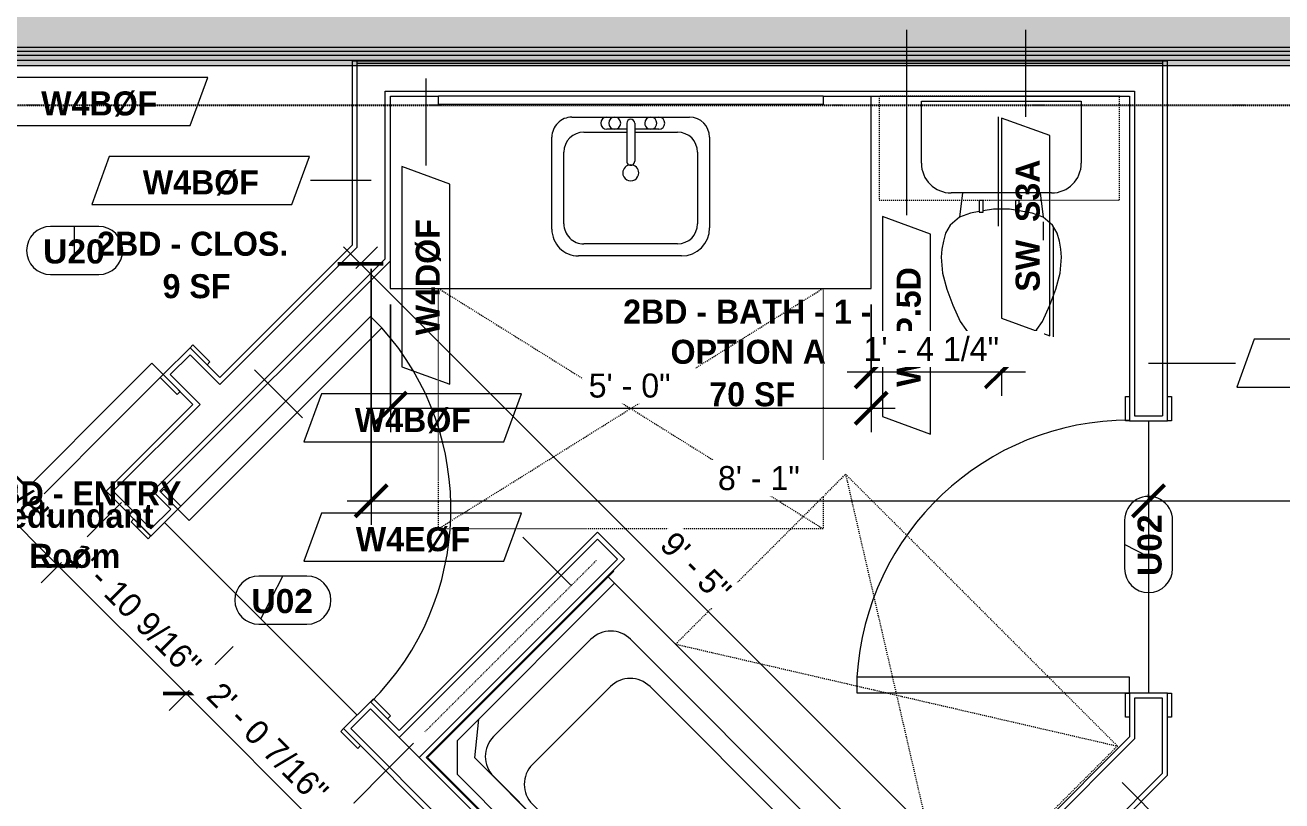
# Model space of a CAD drawing. Header units: inches. Extents: x -4058 to -1781, y 9814 to 12264.
# Drawn here: x -2421.8 to -2265, y 11586.2 to 11683 of the extents above; entities that cross this region are included whole.
import ezdxf

# ---------------------------------------------------------------- set-up
doc = ezdxf.new("R2010")
doc.units = ezdxf.units.IN
doc.header["$MEASUREMENT"] = 0
for name, pattern in [('Aligning Line 1_8_', [0.25, 0.125, -0.125]), ('Dash', [0.25, 0.125, -0.125]), ('Dash 3_32_', [0.1875, 0.09375, -0.09375]), ('Dash_2_', [0.25, 0.125, -0.125])]:
    doc.linetypes.add(name, pattern=pattern)
for name, color, linetype, lineweight in [('0-1', 7, 'Continuous', 5), ('A-ANNO-DIMS', 211, 'Continuous', 9), ('A-ANNO-DIMS-32', 211, 'Continuous', 9), ('A-AREA-IDEN', 2, 'Continuous', 9), ('A-DETL-1', 90, 'Dash 3_32_', 9), ('A-DOOR-2', 31, 'Continuous', 9), ('A-DOOR-IDEN', 31, 'Continuous', 9), ('A-FLOR-2', 192, 'Continuous', 9), ('A-GENM', 5, 'Continuous', 9), ('A-GENM-2', 147, 'Dash', 9), ('A-WALL-1', 7, 'Continuous', 9), ('A-WALL-2', 113, 'Continuous', 9), ('A-WALL-IDEN', 211, 'Continuous', 9), ('G-ANNO-SYMB', 111, 'Aligning Line 1_8_', 9), ('I-WALL-1', 1, 'Continuous', 18), ('I-WALL-2', 10, 'Continuous', 5), ('I-WALL-3', 7, 'Continuous', 9), ('I-WALL-4', 2, 'Continuous', 9), ('P-SANR-FIXT', 6, 'Continuous', 9), ('Q-CASE', 31, 'Continuous', 9), ('Q-CASE-2', 31, 'Dash', 9)]:
    doc.layers.add(name, color=color, linetype=linetype, lineweight=lineweight)
doc.layers.add('0-4', color=250, linetype='Dash_2_')
doc.styles.add('Arial_B', font='arialbd.ttf', dxfattribs={"height": 3})
doc.styles.add('Century Gothic', font='ufonts.com_century-gothic.ttf', dxfattribs={"height": 3})
doc.styles.add('Century Gothic_B', font='GOTHICB.TTF', dxfattribs={"height": 3})
doc.dimstyles.new('MARKETING_DIMENSION', dxfattribs={"dimscale": 12, "dimtxt": 3.132505, "dimasz": 0.333333, "dimexe": 0.25, "dimexo": 0.166667, "dimgap": 0.041667, "dimtad": 1, "dimdec": 4, "dimrnd": 0.0625, "dimzin": 3, "dimdsep": 46, "dimlunit": 4, "dimtxsty": 'Century Gothic', "dimblk1": 'OBLIQUE', "dimblk2": 'OBLIQUE', "dimsah": 1, "dimcen": 0.09, "dimdle": 0.25, "dimazin": 0, "dimtfac": 1, "dimtdec": 4, "dimtix": 1, "dimtmove": 0, "dimatfit": 3, "dimfxl": 1, "dimtvp": 1, "dimtfill": 1, "dimfrac": 2, "dimtolj": 1, "dimtzin": 0, "dimarcsym": 2})
doc.dimstyles.new('THE_DIMENSION_STRING_3', dxfattribs={"dimscale": 12, "dimtxt": 3.132505, "dimasz": 0.333333, "dimexe": 0.25, "dimexo": 0.166667, "dimgap": 0.041667, "dimtad": 1, "dimdec": 4, "dimrnd": 0.0625, "dimzin": 3, "dimdsep": 46, "dimlunit": 4, "dimtxsty": 'Century Gothic', "dimblk1": 'OBLIQUE', "dimblk2": 'OBLIQUE', "dimsah": 1, "dimcen": 0.09, "dimdle": 0.25, "dimazin": 0, "dimtfac": 1, "dimtdec": 4, "dimtix": 1, "dimtmove": 0, "dimatfit": 3, "dimfxl": 1, "dimtvp": 1, "dimtfill": 1, "dimfrac": 2, "dimtolj": 1, "dimtzin": 0, "dimarcsym": 2})

# ---------------------------------------------------------------- blocks, each defined once
blk = doc.blocks.new('CTR - 1st Phase - Common Walls_rvt-1-UNITS PLANS - 3RD FLOOR')
at = {"layer": 'I-WALL-1'}
blk.add_hatch(color=256, dxfattribs=at).paths.add_polyline_path([(-2438.47, 11677.99), (-2076.17, 11677.99), (-2076.17, 11678.61), (-2437.85, 11678.61)], flags=0)
at = {"layer": 'I-WALL-2'}
for points in [[(-2436.22, 11680.24), (-2076.17, 11680.24), (-2076.17, 11685.74), (-2437.81, 11685.74), (-2435.06, 11682.99), (-2437.81, 11680.24)], [(-2436.72, 11679.74), (-2076.17, 11679.74), (-2076.17, 11680.24), (-2437.81, 11680.24), (-2438.31, 11679.74), (-2437.61, 11679.74)], [(-2437.22, 11679.24), (-2076.17, 11679.24), (-2076.17, 11679.74), (-2437.61, 11679.74), (-2438.11, 11679.24)], [(-2437.85, 11678.61), (-2076.17, 11678.61), (-2076.17, 11679.24), (-2437.22, 11679.24)]]:
    blk.add_hatch(color=256, dxfattribs=at).paths.add_polyline_path(points, flags=0)
at = {"layer": 'A-WALL-1'}
for p, q in [((-2076.17, 11679.24), (-2437.22, 11679.24)), ((-2076.17, 11679.74), (-2436.72, 11679.74)), ((-2076.17, 11680.24), (-2436.22, 11680.24)), ((-2076.17, 11678.61), (-2437.85, 11678.61))]:
    blk.add_line(p, q, dxfattribs=at)
at = {"layer": 'I-WALL-3'}
blk.add_line((-2438.47, 11677.99), (-2076.17, 11677.99), dxfattribs=at)
blk = doc.blocks.new('SWING - SINGLE - FLUSH - SWING - FLUSH - 2-10 x 6-8 - PRIVACY-4202132-UNITS PLANS - 3RD FLOOR')
at = {"layer": 'A-DOOR-2'}
for p, q in [((-20, 2.37), (-20, 2.87)), ((-20, 2.87), (-17, 2.87)), ((-17, 2.37), (-20, 2.37)), ((-17, 2.87), (-17, 2.37)), ((17, 2.37), (17, 2.87)), ((17, 2.87), (20, 2.87)), ((20, 2.37), (17, 2.37)), ((20, 2.87), (20, 2.37)), ((-20, -2.38), (-17, -2.38)), ((-20, -2.88), (-20, -2.38)), ((-17, -2.88), (-20, -2.88)), ((-17, -2.38), (-17, -2.88)), ((15, -2.38), (15, -36.38)), ((17, -2.38), (15, -2.38)), ((17, -2.38), (17, -36.38)), ((17, -2.38), (20, -2.38)), ((17, -2.88), (17, -2.38)), ((20, -2.88), (17, -2.88)), ((20, -2.38), (20, -2.88)), ((17, -36.38), (15, -36.38))]:
    blk.add_line(p, q, dxfattribs=at)
blk.add_arc((17, -2.38), 34.07, 180, 266.6343, dxfattribs=at)
blk = doc.blocks.new('SWING - SINGLE - FLUSH - SWING - FLUSH - 2-10 x 6-8 - PRIVACY-4202130-UNITS PLANS - 3RD FLOOR')
at = {"layer": 'A-DOOR-2'}
for p, q in [((-20, 2.37), (-20, 2.87)), ((-20, 2.87), (-17, 2.87)), ((-17, 2.37), (-20, 2.37)), ((-17, 2.87), (-17, 2.37)), ((17, 2.37), (17, 2.87)), ((17, 2.87), (20, 2.87)), ((20, 2.37), (17, 2.37)), ((20, 2.87), (20, 2.37)), ((-20, -2.38), (-17, -2.38)), ((-20, -2.88), (-20, -2.38)), ((-17, -2.88), (-20, -2.88)), ((-17, -2.38), (-17, -2.88)), ((15, -2.38), (15, -36.38)), ((17, -2.38), (15, -2.38)), ((17, -2.38), (17, -36.38)), ((17, -2.38), (20, -2.38)), ((17, -2.88), (17, -2.38)), ((20, -2.88), (17, -2.88)), ((20, -2.38), (20, -2.88)), ((17, -36.38), (15, -36.38))]:
    blk.add_line(p, q, dxfattribs=at)
blk.add_arc((17, -2.38), 34.07, 180, 266.6343, dxfattribs=at)
blk = doc.blocks.new('M_Sink Vanity-Square - 500 x 440mm-1372835-UNITS PLANS - 3RD FLOOR')
at = {"layer": 'P-SANR-FIXT'}
for p, q in [((-5.72, 10.23), (7.14, 10.23)), ((-5.22, 8.73), (6.46, 8.73)), ((-9.22, -4.59), (-9.22, 6.73)), ((10.46, 6.91), (10.46, -4.59)), ((-7.72, -2.72), (-7.72, 6.23)), ((8.96, 6.23), (8.96, -2.72)), ((0.12, -6.33), (0.12, -1.59)), ((1.12, -6.33), (1.12, -1.59)), ((0.12, -5.22), (-5.22, -5.22)), ((-2.88, -5.59), (0.12, -5.59)), ((6.46, -5.22), (1.12, -5.22)), ((1.12, -5.59), (3.62, -5.59)), ((7.96, -7.09), (-6.72, -7.09)), ((3.62, -7.09), (-2.88, -7.09))]:
    blk.add_line(p, q, dxfattribs=at)
for centre, radius, start, end in [((-5.72, 6.73), 3.5, 90, 180), ((7.14, 6.91), 3.32, 360, 90), ((-5.22, 6.23), 2.5, 90, 180), ((6.46, 6.23), 2.5, 360, 90), ((0.62, -0.13), 1, 360, 180), ((0.62, -0.13), 1, 180, 0), ((0.62, -1.59), 0.5, 360, 180), ((-5.22, -2.72), 2.5, 180, 270), ((6.46, -2.72), 2.5, 270, 360), ((-6.72, -4.59), 2.5, 180, 270), ((7.96, -4.59), 2.5, 270, 0), ((-2.88, -6.34), 0.75, 90, 270), ((-1.88, -6.34), 0.75, 360, 180), ((2.62, -6.34), 0.75, 0, 180), ((3.62, -6.34), 0.75, 270, 90), ((-1.88, -6.34), 0.75, 180, 0), ((0.62, -6.33), 0.5, 180, 0), ((2.62, -6.34), 0.75, 180, 0)]:
    blk.add_arc(centre, radius, start, end, dxfattribs=at)
blk = doc.blocks.new('Bath Vanity - Bath Vanity 60_-V47-UNITS PLANS - 3RD FLOOR')
at = {"layer": 'Q-CASE'}
for p, q in [((30.74, 24), (-29.26, 24)), ((-29.26, 24), (-29.26, 0)), ((30.74, 20.56), (30.74, 24))]:
    blk.add_line(p, q, dxfattribs=at)
blk = doc.blocks.new('Toilet-Domestic-3D - Toilet-Domestic-3D-V48-UNITS PLANS - 3RD FLOOR')
at = {"layer": 'P-SANR-FIXT'}
for p, q in [((-9.98, 19.48), (9.98, 19.48)), ((-9.98, 11.75), (-9.98, 19.48)), ((9.98, 19.48), (9.98, 11.75)), ((6.25, 8.02), (-6.25, 8.02)), ((-4.86, 8.02), (-5.21, 5)), ((4.86, 8.02), (5.21, 5)), ((-5.21, 5), (-6.4, 4)), ((-3.84, 5.5), (-5.21, 5)), ((-2.75, 5.69), (-3.84, 5.5)), ((-1, 6), (-2.26, 5.78)), ((1, 6), (-1, 6)), ((1.75, 5.87), (1, 6)), ((3.84, 5.5), (2.24, 5.78)), ((5.21, 5), (3.84, 5.5)), ((6.4, 4), (5.21, 5)), ((-6.4, 4), (-6.97, 3)), ((6.97, 3), (6.4, 4)), ((-7.24, 2), (-7.41, 1)), ((-6.97, 3), (-7.24, 2)), ((7.24, 2), (6.97, 3)), ((7.41, 1), (7.24, 2)), ((-7.41, 1), (-7.5, 0)), ((7.5, 0), (7.41, 1)), ((-7.5, 0), (-7.33, -1.99)), ((7.33, -1.99), (7.5, 0)), ((-7.33, -1.99), (-6.79, -4)), ((6.79, -4), (7.33, -1.99)), ((-6.79, -4), (-6.06, -6)), ((6.06, -6), (6.79, -4)), ((-6.06, -6), (-5.13, -8)), ((5.13, -8), (6.06, -6)), ((-5.13, -8), (-3.74, -10)), ((3.74, -10), (5.13, -8)), ((-3.74, -10), (-2.74, -11)), ((2.74, -11), (3.74, -10)), ((-2.74, -11), (-1.87, -11.5)), ((-1.87, -11.5), (-0.5, -12)), ((-0.5, -12), (0.5, -12)), ((0.5, -12), (1.87, -11.5)), ((1.87, -11.5), (2.74, -11))]:
    blk.add_line(p, q, dxfattribs=at)
for centre, start, end in [((-6.25, 11.75), 180, 270), ((6.25, 11.75), 270, 360)]:
    blk.add_arc(centre, 3.73, start, end, dxfattribs=at)
blk = doc.blocks.new('300 Series Wall Hung Cabinet_326 - 30_-2909952-UNITS PLANS - 3RD FLOOR')
at = {"layer": 'Q-CASE'}
for p, q in [((-2.5, -13.19), (-2.01, -13.19)), ((-2.5, -13.19), (-2.5, -14.69)), ((-2.01, -14.69), (-2.01, -13.19)), ((2, -13.19), (2.49, -13.19)), ((2, -13.19), (2, -14.69)), ((2.49, -14.69), (2.49, -13.19)), ((-2.5, -14.69), (-2.01, -14.69)), ((2, -14.69), (2.49, -14.69))]:
    blk.add_line(p, q, dxfattribs=at)
at = {"layer": 'Q-CASE-2'}
for p, q in [((15, -0.19), (-15, -0.19)), ((-15, -0.19), (-15, -13.19)), ((15, -13.19), (15, -0.19)), ((-15, -13.19), (15, -13.19))]:
    blk.add_line(p, q, dxfattribs=at)
blk = doc.blocks.new('BATHROOM MIRROR - BATHROOM MIRROR 48_-3124766-UNITS PLANS - 3RD FLOOR')
at = {"layer": 'Q-CASE'}
for p, q in [((24.74, 24), (-23.26, 24)), ((-23.26, 23), (-23.26, 24)), ((24.74, 24), (24.74, 23)), ((-23.26, 23), (24.74, 23))]:
    blk.add_line(p, q, dxfattribs=at)
blk = doc.blocks.new('CTS6032CP - CTS6032CP-3806650-UNITS PLANS - 3RD FLOOR')
at = {"layer": 'P-SANR-FIXT'}
for p, q in [((0.12, 33), (0, 33)), ((0, 0), (0, 33)), ((0.12, 0.12), (0.12, 33)), ((60, 33), (59.88, 33)), ((59.88, 33), (59.88, 0.12)), ((60, 33), (60, 0)), ((0.12, 32), (1.25, 32)), ((58.75, 32), (1.25, 32)), ((1.25, 4.25), (1.25, 32)), ((58.75, 32), (59.88, 32)), ((58.75, 32), (58.75, 4.31)), ((7.6, 28.46), (53.48, 28.46)), ((52.5, 26), (13.5, 26)), ((4.1, 7.77), (4.1, 24.96)), ((56.98, 24.96), (56.98, 7.77)), ((10, 22.5), (10, 8.75)), ((56, 8.75), (56, 22.5)), ((4.31, 4.25), (1.25, 8.02)), ((58.75, 7.23), (55.94, 4.25)), ((13.5, 5.25), (52.5, 5.25)), ((4.25, 1.25), (1.25, 4.25)), ((22.5, 4.25), (4.31, 4.25)), ((53.48, 4.27), (7.6, 4.27)), ((22.5, 1.25), (22.5, 4.25)), ((37.5, 3.25), (22.5, 3.25)), ((37.5, 4.25), (37.5, 1.25)), ((55.94, 4.25), (37.5, 4.25)), ((58.75, 4.31), (55.69, 1.25)), ((22.5, 2.25), (37.5, 2.25)), ((59.88, 0.12), (0.12, 0.12)), ((55.69, 1.25), (4.25, 1.25)), ((60, 0), (0, 0))]:
    blk.add_line(p, q, dxfattribs=at)
for centre, radius, start, end in [((7.6, 24.96), 3.5, 90, 180), ((53.48, 24.96), 3.5, 360, 90), ((13.5, 22.5), 3.5, 90, 180), ((52.5, 22.5), 3.5, 360, 90), ((52, 16.25), 1.63, 0, 180), ((52, 16.25), 1.63, 180, 360), ((13.5, 8.75), 3.5, 180, 270), ((52.5, 8.75), 3.5, 270, 0), ((7.6, 7.77), 3.5, 180, 270), ((53.48, 7.77), 3.5, 270, 0)]:
    blk.add_arc(centre, radius, start, end, dxfattribs=at)
blk = doc.blocks.new('ADA Clearances - 30_x48_-V49-UNITS PLANS - 3RD FLOOR')
at = {"layer": 'A-GENM-2'}
for p, q in [((-15, 24), (15, -24)), ((-15, 24), (15, 24)), ((15, 24), (-14.92, -23.88)), ((15, 24), (15, -24)), ((15, -24), (-14, -24))]:
    blk.add_line(p, q, dxfattribs=at)
blk = doc.blocks.new('SWING - SINGLE - FLUSH - SWING - FLUSH - 3-0 x 6-8 - PASSAGE-4202137-UNITS PLANS - 3RD FLOOR')
at = {"layer": 'A-DOOR-2'}
for p, q in [((-21, 2.37), (-21, 2.87)), ((-21, 2.87), (-18, 2.87)), ((-18, 2.37), (-21, 2.37)), ((-18, 2.87), (-18, 2.37)), ((18, 2.37), (18, 2.87)), ((18, 2.87), (21, 2.87)), ((21, 2.37), (18, 2.37)), ((21, 2.87), (21, 2.37)), ((-21, -2.38), (-18, -2.38)), ((-21, -2.88), (-21, -2.38)), ((-18, -2.88), (-21, -2.88)), ((-18, -2.38), (-18, -2.88)), ((16, -2.38), (16, -38.39)), ((18, -2.38), (16, -2.38)), ((18, -2.38), (18, -38.39)), ((18, -2.38), (21, -2.38)), ((18, -2.88), (18, -2.38)), ((21, -2.88), (18, -2.88)), ((21, -2.38), (21, -2.88)), ((18, -38.39), (16, -38.39))]:
    blk.add_line(p, q, dxfattribs=at)
blk.add_arc((18, -2.38), 36.07, 180, 266.8211, dxfattribs=at)
blk = doc.blocks.new('ADA Clearances - 30_x48_-V90-UNITS PLANS - 3RD FLOOR')
at = {"layer": 'A-GENM-2'}
for p, q in [((15, 24), (-15, -24)), ((-15, 24), (15, -24)), ((-15, -24), (-15, 24)), ((-15, 24), (15, 24)), ((15, -24), (-15, -24))]:
    blk.add_line(p, q, dxfattribs=at)
blk = doc.blocks.new('Wall Tag - Shear Wall-3956451-UNITS PLANS - 3RD FLOOR')
at = {"layer": 'A-WALL-IDEN'}
for p, q in [((0.4291, 0.1068), (0.0033, 0.1068)), ((-0.3561, 0.0937), (-0.4244, -0.0937)), ((0.4244, 0.0937), (-0.3561, 0.0937)), ((0.3561, -0.0937), (0.4244, 0.0937)), ((-0.4244, -0.0937), (0.3561, -0.0937)), ((0, -0.1068), (-0.4291, -0.1068))]:
    blk.add_line(p, q, dxfattribs=at)
blk = doc.blocks.new('Wall Tag - Arch Wall-3956453-UNITS PLANS - 3RD FLOOR')
at = {"layer": 'A-WALL-IDEN'}
for p, q in [((-0.3561, 0.0937), (-0.4244, -0.0937)), ((0.4244, 0.0937), (-0.3561, 0.0937)), ((0.3561, -0.0937), (0.4244, 0.0937)), ((-0.4244, -0.0937), (0.3561, -0.0937))]:
    blk.add_line(p, q, dxfattribs=at)
blk = doc.blocks.new('DIMBLOCK740-UNITS PLANS - 3RD FLOOR')
at = {"layer": 'A-ANNO-DIMS-32'}
for p, q in [((-2445.05, 11588.04), (-2436.76, 11596.34)), ((-2438.88, 11594.22), (-2445.05, 11588.04)), ((-2438.88, 11594.22), (-2408.47, 11563.81)), ((-2414.65, 11557.64), (-2406.35, 11565.94)), ((-2408.47, 11563.81), (-2414.65, 11557.64))]:
    blk.add_line(p, q, dxfattribs=at)
at = {"layer": 'A-ANNO-DIMS-32', "lineweight": 50}
for p, q in [((-2438.88, 11594.22), (-2441.7, 11594.22)), ((-2438.88, 11594.22), (-2436.05, 11594.22)), ((-2408.47, 11563.81), (-2411.3, 11563.81)), ((-2408.47, 11563.81), (-2405.64, 11563.81))]:
    blk.add_line(p, q, dxfattribs=at)
at = {"layer": 'A-ANNO-DIMS-32', "color": 0, "insert": (-2424.31, 11585.8), "char_height": 3, "width": 12.5897, "attachment_point": 1, "rotation": 315, "line_spacing_factor": 0.984502, "style": 'Century Gothic', "bg_fill": 3, "box_fill_scale": 1.25, "bg_fill_color": 256, "bg_fill_true_color": 13158600, "bg_fill_transparency": 0}
blk.add_mtext('3\' - 7"', dxfattribs=at)
blk = doc.blocks.new('_Oblique')
at = {"color": 0, "linetype": 'ByBlock', "lineweight": -2}
blk.add_line((-0.5, -0.5), (0.5, 0.5), dxfattribs=at)
blk = doc.blocks.new('DIMBLOCK758-UNITS PLANS - 3RD FLOOR')
at = {"layer": 'A-ANNO-DIMS-32'}
for p, q in [((-2373.33, 11593.4), (-2386.54, 11580.19)), ((-2384.42, 11582.31), (-2373.33, 11593.4)), ((-2337.75, 11535.64), (-2384.42, 11582.31)), ((-2329.84, 11543.55), (-2339.88, 11533.52)), ((-2337.75, 11535.64), (-2329.84, 11543.55))]:
    blk.add_line(p, q, dxfattribs=at)
at = {"layer": 'A-ANNO-DIMS-32', "lineweight": 50}
for p, q in [((-2384.42, 11582.31), (-2387.25, 11582.31)), ((-2384.42, 11582.31), (-2381.59, 11582.31)), ((-2337.75, 11535.64), (-2340.58, 11535.64)), ((-2337.75, 11535.64), (-2334.93, 11535.64))]:
    blk.add_line(p, q, dxfattribs=at)
at = {"layer": 'A-ANNO-DIMS-32', "color": 0, "insert": (-2361.73, 11565.75), "char_height": 3, "width": 12.5897, "attachment_point": 1, "rotation": 315, "line_spacing_factor": 0.984502, "style": 'Century Gothic', "bg_fill": 3, "box_fill_scale": 1.25, "bg_fill_color": 256, "bg_fill_true_color": 13158600, "bg_fill_transparency": 0}
blk.add_mtext('5\' - 6"', dxfattribs=at)
blk = doc.blocks.new('DIMBLOCK759-UNITS PLANS - 3RD FLOOR')
at = {"layer": 'A-ANNO-DIMS-32'}
for p, q in [((-2395.84, 11605.48), (-2403.84, 11597.48)), ((-2401.72, 11599.6), (-2395.84, 11605.48)), ((-2384.42, 11582.31), (-2401.72, 11599.6)), ((-2373.33, 11593.4), (-2386.54, 11580.19)), ((-2384.42, 11582.31), (-2373.33, 11593.4))]:
    blk.add_line(p, q, dxfattribs=at)
at = {"layer": 'A-ANNO-DIMS-32', "lineweight": 50}
for p, q in [((-2401.72, 11599.6), (-2404.55, 11599.6)), ((-2401.72, 11599.6), (-2398.89, 11599.6)), ((-2384.42, 11582.31), (-2387.25, 11582.31)), ((-2384.42, 11582.31), (-2381.59, 11582.31))]:
    blk.add_line(p, q, dxfattribs=at)
at = {"layer": 'A-ANNO-DIMS-32', "color": 0, "insert": (-2397.24, 11601.27), "char_height": 3, "width": 24.5827, "attachment_point": 1, "rotation": 315, "line_spacing_factor": 0.984502, "style": 'Century Gothic', "bg_fill": 3, "box_fill_scale": 1.25, "bg_fill_color": 256, "bg_fill_true_color": 13158600, "bg_fill_transparency": 0}
blk.add_mtext('2\' - 0 7/16"', dxfattribs=at)
blk = doc.blocks.new('DIMBLOCK760-UNITS PLANS - 3RD FLOOR')
at = {"layer": 'A-ANNO-DIMS-32'}
for p, q in [((-2409.75, 11623.45), (-2419.78, 11613.42)), ((-2417.66, 11615.54), (-2409.75, 11623.45)), ((-2401.72, 11599.6), (-2417.66, 11615.54)), ((-2395.84, 11605.48), (-2403.84, 11597.48)), ((-2401.72, 11599.6), (-2395.84, 11605.48))]:
    blk.add_line(p, q, dxfattribs=at)
at = {"layer": 'A-ANNO-DIMS-32', "lineweight": 50}
for p, q in [((-2417.66, 11615.54), (-2420.49, 11615.54)), ((-2417.66, 11615.54), (-2414.83, 11615.54)), ((-2401.72, 11599.6), (-2404.55, 11599.6)), ((-2401.72, 11599.6), (-2398.89, 11599.6))]:
    blk.add_line(p, q, dxfattribs=at)
at = {"layer": 'A-ANNO-DIMS-32', "color": 0, "insert": (-2414.68, 11618.71), "char_height": 3, "width": 27.387, "attachment_point": 1, "rotation": 315, "line_spacing_factor": 0.984502, "style": 'Century Gothic', "bg_fill": 3, "box_fill_scale": 1.25, "bg_fill_color": 256, "bg_fill_true_color": 13158600, "bg_fill_transparency": 0}
blk.add_mtext('1\' - 10 9/16"', dxfattribs=at)
blk = doc.blocks.new('DIMBLOCK761-UNITS PLANS - 3RD FLOOR')
at = {"layer": 'A-ANNO-DIMS-32'}
for p, q in [((-2436.36, 11633.08), (-2433.66, 11635.78)), ((-2435.78, 11633.66), (-2436.36, 11633.08)), ((-2417.66, 11615.54), (-2435.78, 11633.66)), ((-2409.75, 11623.45), (-2419.78, 11613.42)), ((-2417.66, 11615.54), (-2409.75, 11623.45))]:
    blk.add_line(p, q, dxfattribs=at)
at = {"layer": 'A-ANNO-DIMS-32', "lineweight": 50}
for p, q in [((-2435.78, 11633.66), (-2438.61, 11633.66)), ((-2435.78, 11633.66), (-2432.95, 11633.66)), ((-2417.66, 11615.54), (-2420.49, 11615.54)), ((-2417.66, 11615.54), (-2414.83, 11615.54))]:
    blk.add_line(p, q, dxfattribs=at)
at = {"layer": 'A-ANNO-DIMS-32', "color": 0, "insert": (-2430.06, 11634.09), "char_height": 3, "width": 21.7784, "attachment_point": 1, "rotation": 315, "line_spacing_factor": 0.984502, "style": 'Century Gothic', "bg_fill": 3, "box_fill_scale": 1.25, "bg_fill_color": 256, "bg_fill_true_color": 13158600, "bg_fill_transparency": 0}
blk.add_mtext('2\' - 1 5/8"', dxfattribs=at)
blk = doc.blocks.new('DIMBLOCK799-UNITS PLANS - 3RD FLOOR')
at = {"layer": 'A-ANNO-DIMS-32'}
for p, q in [((-2316.22, 11648.18), (-2316.22, 11636.77)), ((-2316.22, 11639.77), (-2316.22, 11648.18)), ((-2299.97, 11640.06), (-2299.97, 11636.77)), ((-2299.97, 11639.77), (-2299.97, 11640.06)), ((-2319.22, 11639.77), (-2296.97, 11639.77))]:
    blk.add_line(p, q, dxfattribs=at)
at = {"layer": 'A-ANNO-DIMS-32', "lineweight": 50}
for p, q in [((-2316.22, 11639.77), (-2314.22, 11641.77)), ((-2299.97, 11639.77), (-2297.97, 11641.77)), ((-2316.22, 11639.77), (-2318.22, 11637.77)), ((-2299.97, 11639.77), (-2301.97, 11637.77))]:
    blk.add_line(p, q, dxfattribs=at)
at = {"layer": 'A-ANNO-DIMS-32', "color": 0, "insert": (-2317.17, 11644.11), "char_height": 3, "width": 21.7784, "attachment_point": 1, "line_spacing_factor": 0.984502, "style": 'Century Gothic', "bg_fill": 3, "box_fill_scale": 1.25, "bg_fill_color": 256, "bg_fill_true_color": 13158600, "bg_fill_transparency": 0}
blk.add_mtext('1\' - 4 1/4"', dxfattribs=at)
blk = doc.blocks.new('DIMBLOCK802-UNITS PLANS - 3RD FLOOR')
at = {"layer": 'A-ANNO-DIMS-32'}
for p, q in [((-2376.22, 11648.18), (-2376.22, 11632.21)), ((-2376.22, 11635.21), (-2376.22, 11648.18)), ((-2316.22, 11648.18), (-2316.22, 11632.21)), ((-2316.22, 11635.21), (-2316.22, 11648.18)), ((-2379.22, 11635.21), (-2313.22, 11635.21))]:
    blk.add_line(p, q, dxfattribs=at)
at = {"layer": 'A-ANNO-DIMS-32', "lineweight": 50}
for p, q in [((-2376.22, 11635.21), (-2374.22, 11637.21)), ((-2316.22, 11635.21), (-2314.22, 11637.21)), ((-2376.22, 11635.21), (-2378.22, 11633.21)), ((-2316.22, 11635.21), (-2318.22, 11633.21))]:
    blk.add_line(p, q, dxfattribs=at)
at = {"layer": 'A-ANNO-DIMS-32', "color": 0, "insert": (-2351.47, 11639.55), "char_height": 3, "width": 12.5897, "attachment_point": 1, "line_spacing_factor": 0.984502, "style": 'Century Gothic', "bg_fill": 3, "box_fill_scale": 1.25, "bg_fill_color": 256, "bg_fill_true_color": 13158600, "bg_fill_transparency": 0}
blk.add_mtext('5\' - 0"', dxfattribs=at)
blk = doc.blocks.new('Door Tag - Type Mark-2601225-UNITS PLANS - 3RD FLOOR')
at = {"layer": 'A-DOOR-IDEN'}
for p, q in [((0.09375, 0.09375), (-0.09375, 0.09375)), ((-0.09375, -0.09375), (0.09375, -0.09375))]:
    blk.add_line(p, q, dxfattribs=at)
for centre, start, end in [((-0.09375, 0), 90, 270), ((0.09375, 0), 270, 90)]:
    blk.add_arc(centre, 0.09375, start, end, dxfattribs=at)
blk = doc.blocks.new('DIMBLOCK1114-UNITS PLANS - 3RD FLOOR')
at = {"layer": 'A-ANNO-DIMS-32'}
for p, q in [((-2076.17, 11666.54), (-2076.17, 11620.66)), ((-2076.17, 11623.66), (-2076.17, 11666.54)), ((-2281.6, 11624.49), (-2281.6, 11620.66)), ((-2281.6, 11623.66), (-2281.6, 11624.49)), ((-2284.6, 11623.66), (-2073.17, 11623.66))]:
    blk.add_line(p, q, dxfattribs=at)
at = {"layer": 'A-ANNO-DIMS-32', "lineweight": 50}
for p, q in [((-2281.6, 11623.66), (-2279.6, 11625.66)), ((-2076.17, 11623.66), (-2074.17, 11625.66)), ((-2281.6, 11623.66), (-2283.6, 11621.66)), ((-2076.17, 11623.66), (-2078.17, 11621.66))]:
    blk.add_line(p, q, dxfattribs=at)
at = {"layer": 'A-ANNO-DIMS-32', "color": 0, "insert": (-2190.3, 11628), "char_height": 3, "width": 27.387, "attachment_point": 1, "line_spacing_factor": 0.984502, "style": 'Century Gothic', "bg_fill": 3, "box_fill_scale": 1.25, "bg_fill_color": 256, "bg_fill_true_color": 13158600, "bg_fill_transparency": 0}
blk.add_mtext('17\' - 1 7/16"', dxfattribs=at)
blk = doc.blocks.new('DIMBLOCK1231-UNITS PLANS - 3RD FLOOR')
at = {"layer": 'A-ANNO-DIMS-32'}
for p, q in [((-2378.6, 11652.6), (-2378.6, 11620.66)), ((-2378.6, 11623.66), (-2378.6, 11652.6)), ((-2281.6, 11624.49), (-2281.6, 11620.66)), ((-2281.6, 11623.66), (-2281.6, 11624.49)), ((-2381.6, 11623.66), (-2278.6, 11623.66))]:
    blk.add_line(p, q, dxfattribs=at)
at = {"layer": 'A-ANNO-DIMS-32', "lineweight": 50}
for p, q in [((-2378.6, 11623.66), (-2376.6, 11625.66)), ((-2281.6, 11623.66), (-2279.6, 11625.66)), ((-2378.6, 11623.66), (-2380.6, 11621.66)), ((-2281.6, 11623.66), (-2283.6, 11621.66))]:
    blk.add_line(p, q, dxfattribs=at)
at = {"layer": 'A-ANNO-DIMS-32', "color": 0, "insert": (-2335.34, 11628), "char_height": 3, "width": 12.5897, "attachment_point": 1, "line_spacing_factor": 0.984502, "style": 'Century Gothic', "bg_fill": 3, "box_fill_scale": 1.25, "bg_fill_color": 256, "bg_fill_true_color": 13158600, "bg_fill_transparency": 0}
blk.add_mtext('8\' - 1"', dxfattribs=at)
blk = doc.blocks.new('DIMBLOCK1232-UNITS PLANS - 3RD FLOOR')
at = {"layer": 'A-ANNO-DIMS-32'}
for p, q in [((-2297.93, 11571.22), (-2382.08, 11655.37)), ((-2380.54, 11652.66), (-2377.83, 11655.37)), ((-2379.95, 11653.25), (-2380.54, 11652.66)), ((-2300.64, 11572.76), (-2297.93, 11575.46)), ((-2300.05, 11573.34), (-2300.64, 11572.76))]:
    blk.add_line(p, q, dxfattribs=at)
at = {"layer": 'A-ANNO-DIMS-32', "lineweight": 50}
for p, q in [((-2379.95, 11653.25), (-2382.78, 11653.25)), ((-2379.95, 11653.25), (-2377.13, 11653.25)), ((-2300.05, 11573.34), (-2302.88, 11573.34)), ((-2300.05, 11573.34), (-2297.22, 11573.34))]:
    blk.add_line(p, q, dxfattribs=at)
at = {"layer": 'A-ANNO-DIMS-32', "color": 0, "insert": (-2340.64, 11620.08), "char_height": 3, "width": 12.5897, "attachment_point": 1, "rotation": 315, "line_spacing_factor": 0.984502, "style": 'Century Gothic', "bg_fill": 3, "box_fill_scale": 1.25, "bg_fill_color": 256, "bg_fill_true_color": 13158600, "bg_fill_transparency": 0}
blk.add_mtext('9\' - 5"', dxfattribs=at)

msp = doc.modelspace()

# ---------------------------------------------------------------- linework, layer by layer
at = {"layer": '0-4'}
msp.add_line((-3043.10454, 11673.0624), (-1939.7738, 11673.0624), dxfattribs=at)
at = {"layer": 'A-DETL-1'}
for p, q in [((-2281.59569, 11630.2394), (-2281.59569, 11623.16386)), ((-2350.51592, 11616.21508), (-2371.91464, 11594.81636))]:
    msp.add_line(p, q, dxfattribs=at)
at = {"layer": 'A-DOOR-IDEN'}
for p, q in [((-2415.61892, 11653.82323), (-2415.61892, 11657.90246)), ((-2281.59569, 11616.66386), (-2284.59569, 11618.20927)), ((-2392.3946, 11608.92667), (-2389.62797, 11614.26748))]:
    msp.add_line(p, q, dxfattribs=at)
at = {"layer": 'A-FLOR-2'}
for p, q in [((-2281.59569, 11633.66386), (-2281.59569, 11599.66386)), ((-2404.41541, 11620.94748), (-2380.37378, 11596.90585))]:
    msp.add_line(p, q, dxfattribs=at)
at = {"layer": 'A-WALL-2'}
for p, q in [((-2380.97069, 11678.5519), (-2380.97069, 11655.58711)), ((-2279.22069, 11678.5519), (-2380.97069, 11678.5519)), ((-2380.34569, 11655.32823), (-2380.34569, 11678.5519)), ((-2380.34569, 11678.3019), (-2279.84569, 11678.3019)), ((-2279.84569, 11678.5519), (-2279.84569, 11634.28886)), ((-2279.22069, 11633.66386), (-2279.22069, 11678.5519)), ((-2376.84569, 11653.87848), (-2376.84569, 11674.8019)), ((-2376.84569, 11674.8019), (-2283.34569, 11674.8019)), ((-2283.34569, 11674.8019), (-2283.34569, 11634.28886)), ((-2376.22069, 11653.6196), (-2376.22069, 11674.1769)), ((-2376.22069, 11674.1769), (-2370.22069, 11674.1769)), ((-2322.22069, 11674.1769), (-2283.97069, 11674.1769)), ((-2283.97069, 11674.1769), (-2283.97069, 11633.66386)), ((-2380.97069, 11655.58711), (-2397.49736, 11639.06043)), ((-2380.34569, 11655.32823), (-2397.49736, 11638.17655)), ((-2376.84569, 11653.87848), (-2405.85861, 11624.86556)), ((-2404.97473, 11624.86556), (-2376.22069, 11653.6196)), ((-2401.21162, 11642.77469), (-2404.57038, 11639.41593)), ((-2401.21162, 11641.89081), (-2403.68649, 11639.41593)), ((-2397.49736, 11639.06043), (-2401.21162, 11642.77469)), ((-2397.49736, 11638.17655), (-2401.21162, 11641.89081)), ((-2404.57038, 11639.41593), (-2400.85612, 11635.70168)), ((-2403.68649, 11639.41593), (-2399.97224, 11635.70168)), ((-2400.85612, 11635.70168), (-2411.69224, 11624.86556)), ((-2399.97224, 11635.70168), (-2410.80836, 11624.86556)), ((-2283.34569, 11634.28886), (-2279.84569, 11634.28886)), ((-2283.97069, 11633.66386), (-2279.22069, 11633.66386)), ((-2411.69224, 11624.86556), (-2406.09479, 11619.2681)), ((-2406.09479, 11620.15199), (-2410.80836, 11624.86556)), ((-2403.61992, 11622.62686), (-2405.85861, 11624.86556)), ((-2402.73604, 11622.62686), (-2404.97473, 11624.86556)), ((-2406.09479, 11619.2681), (-2402.73604, 11622.62686)), ((-2406.09479, 11620.15199), (-2403.61992, 11622.62686)), ((-2375.09947, 11594.10641), (-2350.35073, 11618.85515)), ((-2347.87586, 11616.38027), (-2350.35073, 11618.85515)), ((-2372.62459, 11591.63154), (-2347.87586, 11616.38027)), ((-2283.97069, 11599.66386), (-2283.97069, 11594.19519)), ((-2279.22069, 11599.66386), (-2283.97069, 11599.66386)), ((-2279.22069, 11589.39925), (-2279.22069, 11599.66386)), ((-2378.6944, 11598.58523), (-2382.05316, 11595.22647)), ((-2378.6944, 11597.70135), (-2381.16928, 11595.22647)), ((-2375.09947, 11594.99029), (-2378.6944, 11598.58523)), ((-2329.13753, 11548.14447), (-2378.6944, 11597.70135)), ((-2283.34569, 11599.03886), (-2283.34569, 11593.93631)), ((-2279.84569, 11599.03886), (-2283.34569, 11599.03886)), ((-2279.84569, 11589.65813), (-2279.84569, 11599.03886)), ((-2382.05316, 11595.22647), (-2325.60199, 11538.7753)), ((-2381.16928, 11595.22647), (-2325.60199, 11539.65919)), ((-2283.97069, 11594.19519), (-2329.13753, 11549.02835)), ((-2283.34569, 11593.93631), (-2329.13753, 11548.14447)), ((-2279.84569, 11589.65813), (-2325.24844, 11544.25538)), ((-2324.36456, 11544.25538), (-2279.22069, 11589.39925))]:
    msp.add_line(p, q, dxfattribs=at)
at = {"layer": 'A-WALL-IDEN'}
for p, q in [((-2311.79803, 11682.4269), (-2311.79803, 11659.29631)), ((-2296.93899, 11682.4269), (-2296.93899, 11671.58374)), ((-2371.80596, 11676.3644), (-2371.80596, 11665.52124)), ((-2378.59569, 11663.65385), (-2386.16456, 11663.65385)), ((-2393.18022, 11640.01882), (-2387.16456, 11634.00316)), ((-2281.59569, 11640.83919), (-2270.75253, 11640.83919)), ((-2353.65243, 11613.07857), (-2359.70115, 11619.12729)), ((-2284.9048, 11588.48811), (-2279.3936, 11582.97691))]:
    msp.add_line(p, q, dxfattribs=at)
at = {"layer": 'G-ANNO-SYMB'}
msp.add_line((-1939.7738, 11673.0624), (-3043.10454, 11673.0624), dxfattribs=at)
at = {"layer": 'I-WALL-4'}
for p, q in [((-2350.35073, 11619.73903), (-2375.09947, 11594.99029)), ((-2346.99197, 11616.38027), (-2350.35073, 11619.73903)), ((-2348.40619, 11614.96606), (-2346.99197, 11616.38027))]:
    msp.add_line(p, q, dxfattribs=at)

# ---------------------------------------------------------------- block references
at = {"layer": '0-1'}
msp.add_blockref('CTR - 1st Phase - Common Walls_rvt-1-UNITS PLANS - 3RD FLOOR', (0, 0), dxfattribs=at)
at = {"layer": 'A-DOOR-2'}
for name, p, rotation in [('SWING - SINGLE - FLUSH - SWING - FLUSH - 3-0 x 6-8 - PASSAGE-4202137-UNITS PLANS - 3RD FLOOR', (-2415.61892, 11653.82323), 314.9999999999298), ('SWING - SINGLE - FLUSH - SWING - FLUSH - 2-10 x 6-8 - PRIVACY-4202130-UNITS PLANS - 3RD FLOOR', (-2392.3946, 11608.92667), 134.9999999999262), ('SWING - SINGLE - FLUSH - SWING - FLUSH - 2-10 x 6-8 - PRIVACY-4202132-UNITS PLANS - 3RD FLOOR', (-2281.59569, 11616.66386), 269.999999999948)]:
    msp.add_blockref(name, p, dxfattribs=dict(at, rotation=rotation))
at = {"layer": 'A-DOOR-IDEN', "xscale": 31.99999999999999, "yscale": 31.99999999999999, "zscale": 31.99999999999999}
msp.add_blockref('Door Tag - Type Mark-2601225-UNITS PLANS - 3RD FLOOR', (-2415.61892, 11654.90246), dxfattribs=at)
at = {"layer": 'A-DOOR-IDEN', "xscale": 31.99999999999999, "yscale": 31.99999999999999, "zscale": 31.99999999999999, "rotation": 89.99999999999955}
msp.add_blockref('Door Tag - Type Mark-2601225-UNITS PLANS - 3RD FLOOR', (-2281.59569, 11618.20927), dxfattribs=at)
at = {"layer": 'A-GENM'}
for name, p, rotation in [('ADA Clearances - 30_x48_-V90-UNITS PLANS - 3RD FLOOR', (-2346.22069, 11635.1769), 89.99999999982086), ('ADA Clearances - 30_x48_-V49-UNITS PLANS - 3RD FLOOR', (-2313.05085, 11599.40971), 44.99999999991158)]:
    msp.add_blockref(name, p, dxfattribs=dict(at, rotation=rotation))
at = {"layer": 'A-WALL-IDEN', "xscale": 31.99999999999999, "yscale": 31.99999999999999, "zscale": 31.99999999999999}
for p in [(-2412.57542, 11673.51755), (-2399.89627, 11663.65385), (-2257.02083, 11640.83919), (-2373.43286, 11619.12729)]:
    msp.add_blockref('Wall Tag - Arch Wall-3956453-UNITS PLANS - 3RD FLOOR', p, dxfattribs=at)
at = {"layer": 'A-WALL-IDEN', "xscale": 31.99999999999999, "yscale": 31.99999999999999, "zscale": 31.99999999999999, "rotation": 89.99999999999955}
for name, p in [('Wall Tag - Shear Wall-3956451-UNITS PLANS - 3RD FLOOR', (-2296.93899, 11657.85204)), ('Wall Tag - Arch Wall-3956453-UNITS PLANS - 3RD FLOOR', (-2311.79803, 11645.5646))]:
    msp.add_blockref(name, p, dxfattribs=at)
at = {"layer": 'P-SANR-FIXT'}
msp.add_blockref('Toilet-Domestic-3D - Toilet-Domestic-3D-V48-UNITS PLANS - 3RD FLOOR', (-2299.97069, 11654.06317), dxfattribs=at)
for name, p, rotation in [('M_Sink Vanity-Square - 500 x 440mm-1372835-UNITS PLANS - 3RD FLOOR', (-2345.603, 11664.45956), 180), ('CTS6032CP - CTS6032CP-3806650-UNITS PLANS - 3RD FLOOR', (-2371.74071, 11591.63154), 314.9999999997776)]:
    msp.add_blockref(name, p, dxfattribs=dict(at, rotation=rotation))
at = {"layer": 'Q-CASE', "rotation": 180}
msp.add_blockref('Bath Vanity - Bath Vanity 60_-V47-UNITS PLANS - 3RD FLOOR', (-2345.48298, 11674.1769), dxfattribs=at)
at = {"layer": 'Q-CASE'}
for name, p in [('BATHROOM MIRROR - BATHROOM MIRROR 48_-3124766-UNITS PLANS - 3RD FLOOR', (-2346.95839, 11650.1769)), ('300 Series Wall Hung Cabinet_326 - 30_-2909952-UNITS PLANS - 3RD FLOOR', (-2300.22069, 11674.3644))]:
    msp.add_blockref(name, p, dxfattribs=at)

# ---------------------------------------------------------------- texts
at = {"layer": 'A-AREA-IDEN', "char_height": 3, "attachment_point": 1, "style": 'Century Gothic_B'}
for s, insert, width in [('2BD - CLOS.', (-2412.80517, 11657.24828), 29.29), ('9 SF', (-2404.64139, 11651.95115), 9.494)]:
    msp.add_mtext(s, dxfattribs=dict(at, insert=insert, width=width))
at = {"layer": 'A-DOOR-IDEN', "char_height": 3, "width": 9.393, "attachment_point": 1, "style": 'Arial_B'}
for s, insert in [('U20', (-2419.5508, 11656.28232)), ('U02', (-2393.55986, 11612.64733))]:
    msp.add_mtext(s, dxfattribs=dict(at, insert=insert))
at = {"layer": 'A-DOOR-IDEN', "insert": (-2282.97554, 11614.27739), "char_height": 3, "width": 9.393, "attachment_point": 1, "rotation": 90, "style": 'Arial_B'}
msp.add_mtext('U02', dxfattribs=at)
at = {"layer": 'A-WALL-IDEN', "char_height": 3, "attachment_point": 1, "style": 'Century Gothic_B'}
for s, insert, width in [('W4BØF', (-2419.79134, 11674.76508), 17.372), ('W4BØF', (-2407.11219, 11664.90139), 17.372), ('W4EØF', (-2380.52909, 11620.37482), 17.069)]:
    msp.add_mtext(s, dxfattribs=dict(at, insert=insert, width=width))
at = {"layer": 'A-WALL-IDEN', "char_height": 3, "attachment_point": 1, "rotation": 90, "style": 'Century Gothic_B'}
for s, insert, width in [('SW_S3A', (-2298.18652, 11649.76052), 19.493), ('W6P.5D', (-2313.04557, 11637.88884), 18.483)]:
    msp.add_mtext(s, dxfattribs=dict(at, insert=insert, width=width))

# ---------------------------------------------------------------- next in the draw order: dimensions: what is measured, and where the dimension line sits
at = {"layer": 'A-ANNO-DIMS'}
for base, p1, p2, dimstyle, override, picture, middle in [((-2076.173737, 11623.658217), (-2281.595688, 11626.486644), (-2076.173737, 11664.53886), 'MARKETING_DIMENSION', {"dimpost": '<>', "dimfxl": 208.916608}, 'DIMBLOCK1114-UNITS PLANS - 3RD FLOOR', (-2178.884712, 11625.899889)), ((-2299.97069, 11639.76871), (-2316.22069, 11650.1769), (-2299.97069, 11642.06317), 'THE_DIMENSION_STRING_3', {"dimpost": '<>', "dimfxl": 18.163011}, 'DIMBLOCK799-UNITS PLANS - 3RD FLOOR', (-2308.09569, 11642.01038))]:
    dim = msp.add_linear_dim(base=base, p1=p1, p2=p2, dimstyle=dimstyle, override=override, dxfattribs=at)
    dim.commit()
    dim.dimension.update_dxf_attribs({"geometry": picture, "text_midpoint": middle})
for base, p1, p2, override, picture, middle in [((-2408.47098, 11563.81373), (-2446.46568, 11586.63021), (-2416.06009, 11556.22462), {"dimpost": '<>', "dimfxl": 43}, 'DIMBLOCK740-UNITS PLANS - 3RD FLOOR', (-2422.2062, 11580.4841)), ((-2384.42333, 11582.30768), (-2328.43042, 11544.96249), (-2371.91464, 11594.81636), {"dimpost": '<>', "dimfxl": 66.153505}, 'DIMBLOCK758-UNITS PLANS - 3RD FLOOR', (-2359.62123, 11560.44072))]:
    dim = msp.add_linear_dim(base=base, p1=p1, p2=p2, angle=315, dimstyle='THE_DIMENSION_STRING_3', override=override, dxfattribs=at)
    dim.commit()
    dim.dimension.update_dxf_attribs({"geometry": picture, "text_midpoint": middle})

# ---------------------------------------------------------------- next in the draw order: dimensions: what is measured, and where the dimension line sits
dim = msp.add_linear_dim(base=(-2316.22069, 11635.20621), p1=(-2376.22069, 11650.1769), p2=(-2316.22069, 11650.1769), dimstyle='THE_DIMENSION_STRING_3', override={"dimpost": '<>', "dimfxl": 60}, dxfattribs=at)
dim.commit()
dim.dimension.update_dxf_attribs({"geometry": 'DIMBLOCK802-UNITS PLANS - 3RD FLOOR', "text_midpoint": (-2346.22069, 11637.28167)})
dim = msp.add_linear_dim(base=(-2401.71846, 11599.60281), p1=(-2371.91464, 11594.81636), p2=(-2394.42753, 11606.89374), angle=315, dimstyle='THE_DIMENSION_STRING_3', override={"dimpost": '<>', "dimfxl": 25.547859}, dxfattribs=at)
dim.commit()
dim.dimension.update_dxf_attribs({"geometry": 'DIMBLOCK759-UNITS PLANS - 3RD FLOOR', "text_midpoint": (-2391.48579, 11592.54034)})

# ---------------------------------------------------------------- next in the draw order: block references
at = {"layer": 'A-WALL-IDEN', "xscale": 31.99999999999999, "yscale": 31.99999999999999, "zscale": 31.99999999999999, "rotation": 89.99999999999955}
msp.add_blockref('Wall Tag - Arch Wall-3956453-UNITS PLANS - 3RD FLOOR', (-2371.80596, 11651.78954), dxfattribs=at)
at = {"layer": 'A-WALL-IDEN', "xscale": 31.99999999999999, "yscale": 31.99999999999999, "zscale": 31.99999999999999}
msp.add_blockref('Wall Tag - Arch Wall-3956453-UNITS PLANS - 3RD FLOOR', (-2373.43286, 11634.00316), dxfattribs=at)

# ---------------------------------------------------------------- next in the draw order: texts
at = {"layer": 'A-AREA-IDEN', "char_height": 3, "attachment_point": 1, "style": 'Century Gothic_B'}
for s, insert, width in [('2BD - BATH - 1 -', (-2347.16766, 11648.76314), 38.481), ('OPTION A', (-2341.251, 11643.76314), 24.24), ('70 SF', (-2336.41491, 11638.46443), 12.423)]:
    msp.add_mtext(s, dxfattribs=dict(at, insert=insert, width=width))
at = {"layer": 'A-WALL-IDEN', "insert": (-2373.05349, 11644.32165), "char_height": 3, "width": 17.978, "attachment_point": 1, "rotation": 90, "style": 'Century Gothic_B'}
msp.add_mtext('W4DØF', dxfattribs=at)
at = {"layer": 'A-WALL-IDEN', "insert": (-2380.64878, 11635.25069), "char_height": 3, "width": 17.372, "attachment_point": 1, "style": 'Century Gothic_B'}
msp.add_mtext('W4BØF', dxfattribs=at)

# ---------------------------------------------------------------- next in the draw order: dimensions: what is measured, and where the dimension line sits
at = {"layer": 'A-ANNO-DIMS'}
dim = msp.add_linear_dim(base=(-2417.65735, 11615.54169), p1=(-2394.42753, 11606.89374), p2=(-2408.33349, 11624.86556), angle=315, dimstyle='THE_DIMENSION_STRING_3', override={"dimpost": '<>', "dimfxl": 22.723598}, dxfattribs=at)
dim.commit()
dim.dimension.update_dxf_attribs({"geometry": 'DIMBLOCK760-UNITS PLANS - 3RD FLOOR', "text_midpoint": (-2408.1028, 11609.15735)})

# ---------------------------------------------------------------- next in the draw order: block references
at = {"layer": 'A-DOOR-IDEN', "xscale": 31.99999999999999, "yscale": 31.99999999999999, "zscale": 31.99999999999999}
msp.add_blockref('Door Tag - Type Mark-2601225-UNITS PLANS - 3RD FLOOR', (-2389.62797, 11611.26748), dxfattribs=at)

# ---------------------------------------------------------------- next in the draw order: dimensions: what is measured, and where the dimension line sits
at = {"layer": 'A-ANNO-DIMS'}
dim = msp.add_linear_dim(base=(-2281.59569, 11623.65822), p1=(-2378.59569, 11654.60335), p2=(-2281.59569, 11626.48664), dimstyle='MARKETING_DIMENSION', override={"dimpost": '<>', "dimfxl": 100.992818}, dxfattribs=at)
dim.commit()
dim.dimension.update_dxf_attribs({"geometry": 'DIMBLOCK1231-UNITS PLANS - 3RD FLOOR', "text_midpoint": (-2330.09569, 11625.73368)})
dim = msp.add_linear_dim(base=(-2435.778905, 11633.663251), p1=(-2408.333486, 11624.865555), p2=(-2437.778905, 11631.663251), angle=315, dimstyle='THE_DIMENSION_STRING_3', override={"dimpost": '<>', "dimfxl": 30.219883}, dxfattribs=at)
dim.commit()
dim.dimension.update_dxf_attribs({"geometry": 'DIMBLOCK761-UNITS PLANS - 3RD FLOOR', "text_midpoint": (-2425.133024, 11626.187574)})

# ---------------------------------------------------------------- next in the draw order: texts
at = {"layer": 'A-AREA-IDEN', "char_height": 3, "attachment_point": 1, "style": 'Century Gothic_B'}
for s, insert, width in [('2BD - ENTRY', (-2427.48511, 11626.09058), 29.492), ('Redundant', (-2426.6977, 11623.29424), 27.573), ('Room', (-2421.28104, 11618.29424), 14.544)]:
    msp.add_mtext(s, dxfattribs=dict(at, insert=insert, width=width))

# ---------------------------------------------------------------- next in the draw order: dimensions: what is measured, and where the dimension line sits
at = {"layer": 'A-ANNO-DIMS'}
dim = msp.add_linear_dim(base=(-2379.95369, 11653.24535), p1=(-2302.05062, 11571.34229), p2=(-2381.95369, 11651.24535), angle=315, dimstyle='MARKETING_DIMENSION', override={"dimpost": '<>', "dimfxl": 113}, dxfattribs=at)
dim.commit()
dim.dimension.update_dxf_attribs({"geometry": 'DIMBLOCK1232-UNITS PLANS - 3RD FLOOR', "text_midpoint": (-2338.53458, 11614.76139)})

doc.saveas('drawing.dxf')
